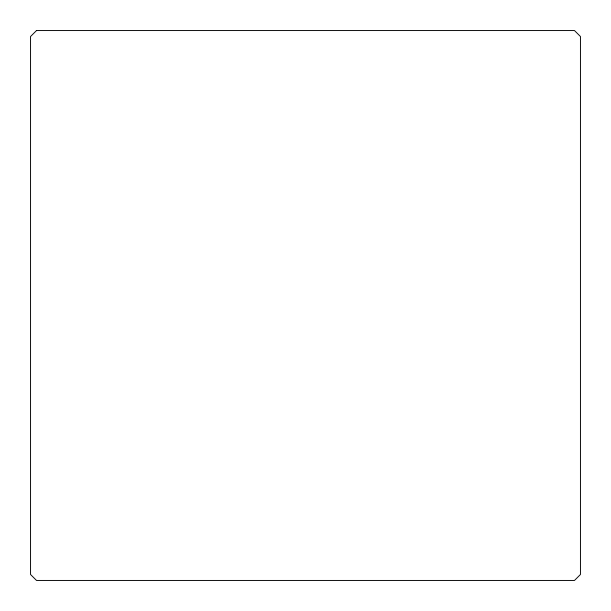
<?xml version="1.0" encoding="UTF-8"?>
<svg xmlns="http://www.w3.org/2000/svg" width="611" height="611" viewBox="0 0 611 611"><rect width="100%" height="100%" fill="white"/><g stroke="black" fill="none" stroke-linecap="round" stroke-linejoin="round"><path stroke-width="0.92" d="M36.515 30.55L30.55 36.515L30.55 574.485L36.515 580.45L574.485 580.45L580.45 574.485L580.45 36.515L574.485 30.55L36.515 30.55"/></g></svg>
